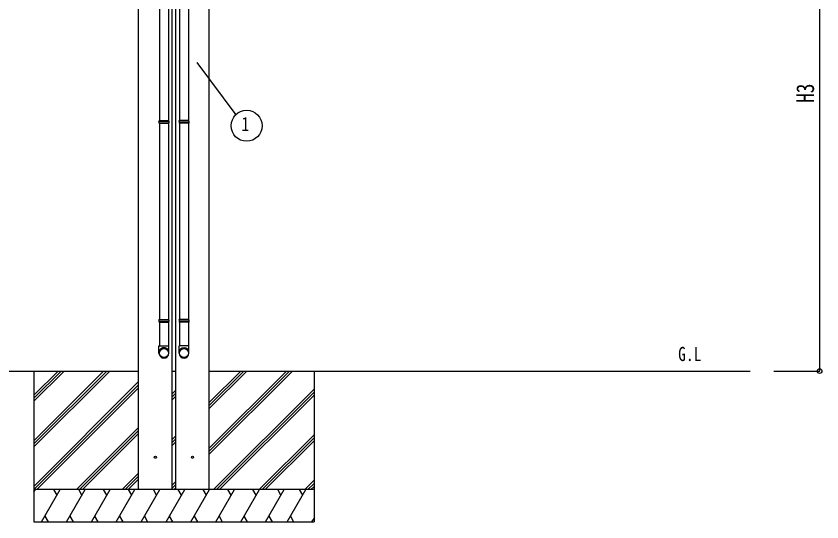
# Model space of a CAD drawing. Units: millimetres, scale not verified. Extents: x -10512 to 10512, y -7425 to 7425.
# Drawn here: x -6609 to -2869, y -3697 to -1349 of the extents above; entities that cross this region are included whole.
import ezdxf
from ezdxf.enums import TextEntityAlignment as Align

# ---------------------------------------------------------------- set-up
doc = ezdxf.new("R2010")
doc.units = ezdxf.units.MM
doc.header["$LTSCALE"] = 30
for name, color, linetype in [('0-3_USER1', 3, 'Continuous'), ('0-5_YKK_13', 4, 'Continuous'), ('0-6_YKK_A1', 4, 'Continuous'), ('0-7_YKK_D', 6, 'Continuous')]:
    doc.layers.add(name, color=color, linetype=linetype)
doc.styles.add('ＭＳ ゴシック', font='')
doc.styles.get('ＭＳ ゴシック').set_extended_font_data('MS Gothic')

msp = doc.modelspace()

# ---------------------------------------------------------------- linework, layer by layer
at = {"layer": '0-5_YKK_13'}
for p, q in [((-5944.46, -817.81), (-5944.46, -1834.5)), ((-5902.46, -817.81), (-5902.46, -1834.5)), ((-5851.15, -817.81), (-5851.15, -1834.5)), ((-5809.15, -817.81), (-5809.15, -1834.5)), ((-5946.46, -1836.5), (-5945.46, -1834.5)), ((-5946.46, -1836.5), (-5900.46, -1836.5)), ((-5946.46, -1836.5), (-5946.46, -1844.5)), ((-5946.46, -1844.5), (-5900.46, -1844.5)), ((-5946.46, -1844.5), (-5945.46, -1846.5)), ((-5945.46, -1834.5), (-5901.46, -1834.5)), ((-5945.46, -1846.5), (-5901.46, -1846.5)), ((-5944.46, -1846.5), (-5944.46, -2757.18)), ((-5902.46, -1846.5), (-5902.46, -2757.18)), ((-5900.46, -1836.5), (-5901.46, -1834.5)), ((-5853.15, -1836.5), (-5852.15, -1834.5)), ((-5807.15, -1836.5), (-5853.15, -1836.5)), ((-5807.15, -1844.5), (-5853.15, -1844.5)), ((-5808.15, -1834.5), (-5852.15, -1834.5)), ((-5808.15, -1846.5), (-5852.15, -1846.5)), ((-5851.15, -1846.5), (-5851.15, -2757.18)), ((-5809.15, -1846.5), (-5809.15, -2757.18)), ((-5807.15, -1836.5), (-5808.15, -1834.5)), ((-5807.15, -1844.5), (-5808.15, -1846.5)), ((-5807.15, -1836.5), (-5807.15, -1844.5)), ((-5946.46, -2759.18), (-5945.46, -2757.18)), ((-5946.46, -2759.18), (-5900.46, -2759.18)), ((-5946.46, -2759.18), (-5946.46, -2767.18)), ((-5946.46, -2767.18), (-5900.46, -2767.18)), ((-5946.46, -2767.18), (-5945.46, -2769.18)), ((-5945.46, -2757.18), (-5901.46, -2757.18)), ((-5900.46, -2759.18), (-5901.46, -2757.18)), ((-5853.15, -2759.18), (-5852.15, -2757.18)), ((-5807.15, -2759.18), (-5853.15, -2759.18)), ((-5807.15, -2767.18), (-5853.15, -2767.18)), ((-5808.15, -2757.18), (-5852.15, -2757.18)), ((-5807.15, -2759.18), (-5808.15, -2757.18)), ((-5807.15, -2767.18), (-5808.15, -2769.18)), ((-5807.15, -2759.18), (-5807.15, -2767.18)), ((-5945.46, -2769.18), (-5901.46, -2769.18)), ((-5944.46, -2769.18), (-5944.46, -2879.18)), ((-5902.46, -2769.18), (-5902.46, -2879.18)), ((-5808.15, -2769.18), (-5852.15, -2769.18)), ((-5851.15, -2769.18), (-5851.15, -2879.18)), ((-5809.15, -2769.18), (-5809.15, -2879.18)), ((-5946.46, -2913.33), (-5946.46, -2879.18)), ((-5946.46, -2879.18), (-5900.46, -2879.18)), ((-5900.46, -2913.33), (-5900.46, -2879.18)), ((-5853.15, -2913.33), (-5853.15, -2879.18)), ((-5807.15, -2879.18), (-5853.15, -2879.18)), ((-5807.15, -2913.33), (-5807.15, -2879.18))]:
    msp.add_line(p, q, dxfattribs=at)
for points in [[(-5900.46, -1836.5), (-5900.46, -1844.5), (-5901.46, -1846.5)], [(-5853.15, -1836.5), (-5853.15, -1844.5), (-5852.15, -1846.5)], [(-5900.46, -2759.18), (-5900.46, -2767.18), (-5901.46, -2769.18)], [(-5853.15, -2759.18), (-5853.15, -2767.18), (-5852.15, -2769.18)]]:
    msp.add_lwpolyline(points, dxfattribs=at)
for centre in [(-5963.06, -3396.74), (-5790.56, -3396.74)]:
    msp.add_circle(centre, 5, dxfattribs=at)
for centre, major_axis, ratio, start_param, end_param in [((-5923.46, -2911.58), (23, 0), 0.996195, 6.2831853, 9.424778), ((-5923.46, -2913.33), (23, 0), 0.996195, 6.2831853, 9.424778), ((-5923.46, -2913.33), (0, -23.43), 0.981806, 4.712389, 7.8539816), ((-5830.15, -2911.58), (-23, 0), 0.996195, 3.1415927, 6.2831853), ((-5830.15, -2913.33), (-23, 0), 0.996195, 3.1415927, 6.2831853), ((-5830.15, -2913.33), (0, -23.43), 0.981806, 4.712389, 7.8539816)]:
    msp.add_ellipse(centre, major_axis=major_axis, ratio=ratio, start_param=start_param, end_param=end_param, dxfattribs=at)
for centre, major_axis in [((-5923.46, -2913.33), (-21, 0)), ((-5830.15, -2913.33), (21, 0))]:
    msp.add_ellipse(centre, major_axis=major_axis, ratio=0.996195, dxfattribs=at)
at = {"layer": '0-6_YKK_A1'}
for p, q in [((-6040.81, -3546.74), (-6040.81, -512.74)), ((-5712.81, -3546.74), (-5712.81, -512.74)), ((-5885.31, -3546.74), (-5885.31, -686.29)), ((-5868.31, -3546.74), (-5868.31, -686.29)), ((-8405.31, -2996.74), (-6040.81, -2996.74)), ((-6526.81, -2996.74), (-6526.81, -3696.74)), ((-6526.81, -3320.45), (-6203.1, -2996.74)), ((-6526.81, -3334.59), (-6188.95, -2996.74)), ((-6526.81, -3348.73), (-6174.81, -2996.74)), ((-6526.81, -3108.69), (-6414.86, -2996.74)), ((-6526.81, -3122.83), (-6400.71, -2996.74)), ((-6526.81, -3136.98), (-6386.57, -2996.74)), ((-5885.31, -2996.74), (-5868.31, -2996.74)), ((-5712.81, -2996.74), (-3201.79, -2996.74)), ((-5712.81, -3142.53), (-5566.86, -2996.74)), ((-5712.81, -3156.67), (-5552.7, -2996.74)), ((-5712.81, -3170.81), (-5538.54, -2996.74)), ((-5712.81, -3354.48), (-5355.06, -2996.74)), ((-5712.81, -3368.63), (-5340.92, -2996.74)), ((-5712.81, -3382.77), (-5326.78, -2996.74)), ((-5226.81, -2996.74), (-5226.81, -3696.74)), ((-6526.81, -3531.83), (-6040.81, -3045.84)), ((-6526.81, -3545.98), (-6040.81, -3059.98)), ((-6513.43, -3546.74), (-6040.81, -3074.12)), ((-5885.31, -3102.47), (-5868.31, -3085.47)), ((-5885.31, -3116.61), (-5868.31, -3099.61)), ((-5693.31, -3546.74), (-5226.81, -3080.24)), ((-5679.17, -3546.74), (-5226.81, -3094.39)), ((-5885.31, -3130.75), (-5868.31, -3113.75)), ((-5665.02, -3546.74), (-5226.81, -3108.53)), ((-6329.58, -3546.74), (-6040.81, -3257.97)), ((-6315.44, -3546.74), (-6040.81, -3272.11)), ((-6301.3, -3546.74), (-6040.81, -3286.25)), ((-5885.31, -3314.6), (-5868.31, -3297.6)), ((-5885.31, -3328.74), (-5868.31, -3311.74)), ((-5885.31, -3342.89), (-5868.31, -3325.89)), ((-5481.55, -3546.74), (-5226.81, -3292)), ((-5467.41, -3546.74), (-5226.81, -3306.14)), ((-5453.26, -3546.74), (-5226.81, -3320.29)), ((-6117.45, -3546.74), (-6040.81, -3470.1)), ((-6103.31, -3546.74), (-6040.81, -3484.24)), ((-6089.16, -3546.74), (-6040.81, -3498.39)), ((-5885.31, -3526.73), (-5868.31, -3509.73)), ((-5269.79, -3546.74), (-5226.81, -3503.76)), ((-5226.81, -3546.74), (-6526.81, -3546.74)), ((-6526.81, -3558.95), (-6519.76, -3546.74)), ((-6490.89, -3696.74), (-6404.29, -3546.74)), ((-6419.29, -3572.72), (-6434.29, -3546.74)), ((-6375.42, -3696.74), (-6288.82, -3546.74)), ((-6303.82, -3572.72), (-6318.82, -3546.74)), ((-6259.95, -3696.74), (-6173.35, -3546.74)), ((-6188.35, -3572.72), (-6203.35, -3546.74)), ((-6144.48, -3696.74), (-6057.88, -3546.74)), ((-6072.88, -3572.72), (-6087.88, -3546.74)), ((-6029.01, -3696.74), (-5942.41, -3546.74)), ((-5957.41, -3572.72), (-5972.41, -3546.74)), ((-5913.54, -3696.74), (-5826.94, -3546.74)), ((-5885.31, -3540.87), (-5868.31, -3523.87)), ((-5877.03, -3546.74), (-5868.31, -3538.02)), ((-5841.94, -3572.72), (-5856.94, -3546.74)), ((-5798.07, -3696.74), (-5711.47, -3546.74)), ((-5726.47, -3572.72), (-5741.47, -3546.74)), ((-5682.6, -3696.74), (-5596, -3546.74)), ((-5611, -3572.72), (-5626, -3546.74)), ((-5567.13, -3696.74), (-5480.53, -3546.74)), ((-5495.53, -3572.72), (-5510.53, -3546.74)), ((-5451.66, -3696.74), (-5365.06, -3546.74)), ((-5380.06, -3572.72), (-5395.06, -3546.74)), ((-5351.66, -3696.74), (-5265.06, -3546.74)), ((-5295.06, -3546.74), (-5280.06, -3572.72)), ((-5255.65, -3546.74), (-5226.81, -3517.9)), ((-5241.5, -3546.74), (-5226.81, -3532.04)), ((-6526.81, -3696.74), (-5226.81, -3696.74)), ((-6475.89, -3670.76), (-6460.89, -3696.74)), ((-6360.42, -3670.76), (-6345.42, -3696.74)), ((-6244.95, -3670.76), (-6229.95, -3696.74)), ((-6129.48, -3670.76), (-6114.48, -3696.74)), ((-6014.01, -3670.76), (-5999.01, -3696.74)), ((-5898.54, -3670.76), (-5883.54, -3696.74)), ((-5783.07, -3670.76), (-5768.07, -3696.74)), ((-5667.6, -3670.76), (-5652.6, -3696.74)), ((-5552.13, -3670.76), (-5537.13, -3696.74)), ((-5436.66, -3670.76), (-5421.66, -3696.74)), ((-5336.66, -3670.76), (-5321.66, -3696.74)), ((-5236.19, -3696.74), (-5226.81, -3680.49))]:
    msp.add_line(p, q, dxfattribs=at)
at = {"layer": '0-7_YKK_D'}
for p, q in [((-2880.06, -375.51), (-2880.06, -2996.74)), ((-5770.04, -1564.24), (-5590.24, -1806.88)), ((-3092.93, -2996.74), (-2879.06, -2996.74))]:
    msp.add_line(p, q, dxfattribs=at)
for centre, radius in [((-5539.52, -1857.98), 72), ((-2880.06, -2996.74), 10.62)]:
    msp.add_circle(centre, radius, dxfattribs=at)

# ---------------------------------------------------------------- texts
at = {"layer": '0-3_USER1', "style": 'ＭＳ ゴシック', "width": 0.8}
msp.add_text('G.L', height=65.98, dxfattribs=at).set_placement((-3536.5, -2970.06), align=Align.BOTTOM_LEFT)
at = {"layer": '0-7_YKK_D', "style": 'ＭＳ ゴシック', "width": 0.8}
msp.add_text('H3', height=82.48, rotation=90, dxfattribs=at).set_placement((-2881.06, -1752.13), align=Align.BOTTOM_LEFT)
msp.add_text('1', height=65.98, dxfattribs=at).set_placement((-5563.52, -1902.98), align=Align.BOTTOM_LEFT)

doc.saveas('drawing.dxf')
